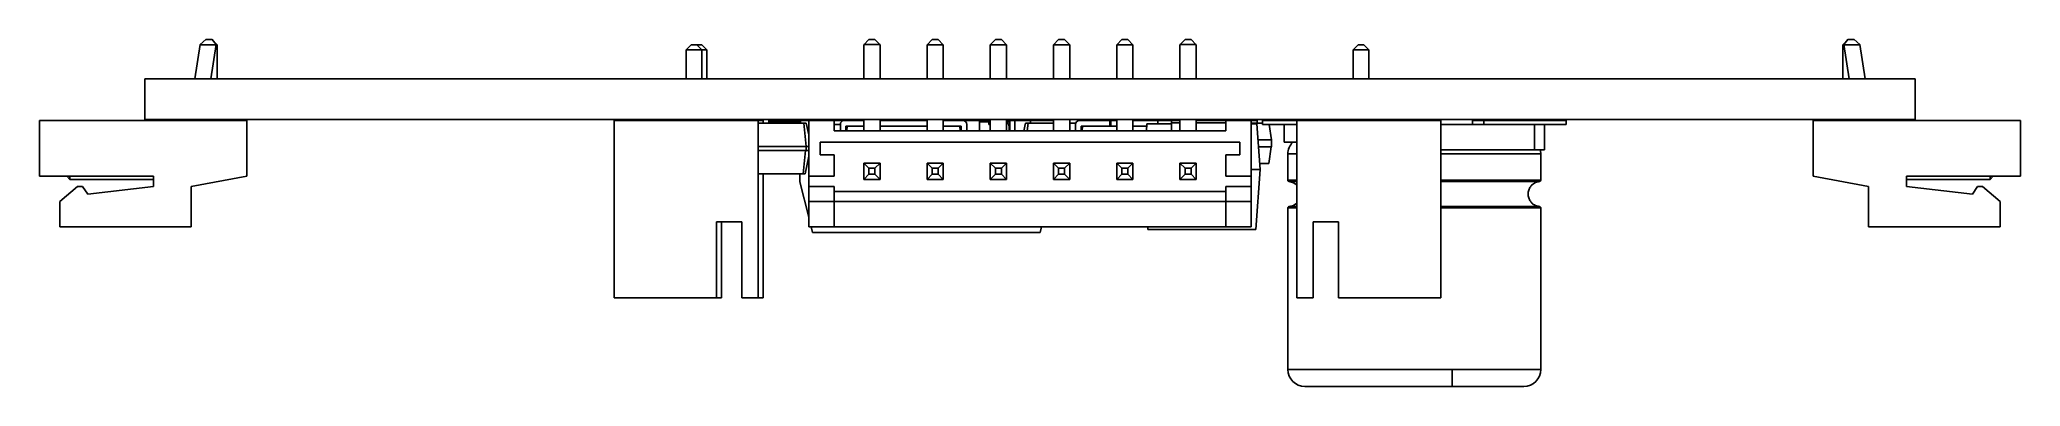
# Paper-space layout '_Top' of a CAD drawing. Header units: millimetres. Extents: x 59 to 137.3, y -12.2 to 1.6.
import ezdxf

# ---------------------------------------------------------------- set-up
doc = ezdxf.new("R2010")
doc.units = ezdxf.units.MM

psp = doc.layouts.new('_Top')

# ---------------------------------------------------------------- linework, layer by layer
at = {"color": 7, "linetype": 'Continuous', "lineweight": 25}
for p, q in [((65.306, 1.352), (65.093, 0)), ((65.537, 1.55), (65.306, 1.352)), ((65.978, 1.35), (65.306, 1.35)), ((65.778, 1.55), (65.537, 1.55)), ((65.733, 0), (65.946, 1.352)), ((65.778, 1.55), (65.946, 1.352)), ((65.778, 1.55), (65.978, 1.35)), ((65.978, 0), (65.978, 1.35)), ((84.725, 1.35), (84.525, 1.15)), ((84.525, 1.15), (85.345, 1.15)), ((84.525, 0), (84.525, 1.15)), ((84.725, 1.35), (85.145, 1.35)), ((85.145, 1.15), (84.945, 1.35)), ((85.345, 1.15), (85.145, 1.35)), ((85.145, 0), (85.145, 1.15)), ((85.345, 0), (85.345, 1.15)), ((91.755, 1.55), (91.555, 1.35)), ((91.555, 1.35), (91.555, 0)), ((91.557, 1.352), (92.193, 1.352)), ((91.755, 1.55), (91.995, 1.55)), ((91.995, 1.55), (92.195, 1.35)), ((92.195, 1.35), (92.195, 0)), ((94.255, 1.55), (94.055, 1.35)), ((94.055, 1.35), (94.695, 1.35)), ((94.055, 1.35), (94.055, 0)), ((94.255, 1.55), (94.495, 1.55)), ((94.495, 1.55), (94.695, 1.35)), ((94.695, 1.35), (94.695, 0)), ((96.755, 1.55), (96.555, 1.35)), ((96.555, 1.35), (97.195, 1.35)), ((96.555, 1.35), (96.555, 0)), ((96.755, 1.55), (96.995, 1.55)), ((96.995, 1.55), (97.195, 1.35)), ((97.195, 1.35), (97.195, 0)), ((99.255, 1.55), (99.055, 1.35)), ((99.055, 1.35), (99.695, 1.35)), ((99.055, 1.35), (99.055, 0)), ((99.255, 1.55), (99.495, 1.55)), ((99.495, 1.55), (99.695, 1.35)), ((99.695, 1.35), (99.695, 0)), ((101.755, 1.55), (101.555, 1.35)), ((101.555, 1.35), (102.195, 1.35)), ((101.555, 1.35), (101.555, 0)), ((101.755, 1.55), (101.995, 1.55)), ((101.995, 1.55), (102.195, 1.35)), ((102.195, 1.35), (102.195, 0)), ((104.255, 1.55), (104.055, 1.35)), ((104.055, 1.35), (104.055, 0)), ((104.057, 1.352), (104.693, 1.352)), ((104.255, 1.55), (104.495, 1.55)), ((104.495, 1.55), (104.695, 1.35)), ((104.695, 1.35), (104.695, 0)), ((110.905, 1.15), (111.105, 1.35)), ((111.525, 1.15), (110.905, 1.15)), ((110.905, 0), (110.905, 1.15)), ((111.325, 1.35), (111.105, 1.35)), ((111.325, 1.35), (111.525, 1.15)), ((111.525, 0), (111.525, 1.15)), ((130.472, 1.55), (130.273, 1.35)), ((130.273, 1.35), (130.944, 1.35)), ((130.273, 0), (130.273, 1.35)), ((130.472, 1.55), (130.304, 1.352)), ((130.517, 0), (130.304, 1.352)), ((130.472, 1.55), (130.713, 1.55)), ((130.713, 1.55), (130.944, 1.352)), ((130.944, 1.352), (131.157, 0)), ((63.125, 0), (133.125, 0)), ((63.125, 0), (63.125, -1.6)), ((133.125, 0), (133.125, -1.6)), ((67.157, -1.65), (58.958, -1.65)), ((58.958, -1.65), (58.958, -3.85)), ((63.125, -1.6), (133.125, -1.6)), ((65.338, -1.6), (65.338, -1.65)), ((65.978, -1.65), (65.978, -1.6)), ((67.157, -3.85), (67.157, -1.65)), ((81.675, -1.65), (87.575, -1.65)), ((81.675, -8.65), (81.675, -1.65)), ((84.525, -1.65), (84.525, -1.6)), ((85.145, -1.65), (85.145, -1.6)), ((85.345, -1.65), (85.345, -1.6)), ((87.375, -1.65), (87.375, -8.65)), ((87.375, -1.75), (89.278, -1.75)), ((87.575, -1.65), (87.575, -1.75)), ((90.725, -1.65), (87.8, -1.65)), ((87.8, -1.65), (87.8, -1.75)), ((89.05, -1.685), (87.8, -1.685)), ((89.05, -1.65), (89.05, -1.75)), ((89.177, -1.75), (89.275, -2.675)), ((89.278, -1.75), (89.375, -2.205)), ((89.375, -1.65), (89.375, -5.85)), ((90.375, -1.65), (90.375, -2.05)), ((90.625, -1.8), (90.375, -1.8)), ((105.875, -2.05), (90.375, -2.05)), ((90.625, -1.797), (90.625, -2.05)), ((90.725, -1.65), (90.725, -1.658)), ((90.772, -1.65), (91.555, -1.65)), ((90.845, -1.872), (90.845, -2.05)), ((90.845, -1.872), (90.9, -1.872)), ((90.9, -1.87), (90.887, -2.05)), ((91.555, -1.87), (90.9, -1.87)), ((91.555, -1.6), (91.555, -2.05)), ((92.195, -1.6), (92.195, -2.05)), ((94.055, -1.65), (92.195, -1.65)), ((94.055, -1.6), (94.055, -2.05)), ((94.695, -1.6), (94.695, -2.05)), ((96.555, -1.65), (94.695, -1.65)), ((95.35, -1.87), (94.695, -1.87)), ((95.35, -1.87), (95.363, -2.05)), ((95.35, -1.872), (95.405, -1.872)), ((95.405, -1.872), (95.405, -2.05)), ((95.625, -1.797), (95.625, -2.05)), ((96.125, -1.65), (96.125, -2.05)), ((96.5, -1.65), (96.5, -1.8)), ((96.5, -1.8), (96.555, -1.8)), ((96.555, -1.6), (96.555, -2.05)), ((97.195, -1.6), (97.195, -2.05)), ((97.195, -1.65), (99.055, -1.65)), ((97.3, -2.05), (97.3, -1.9)), ((97.325, -1.65), (97.325, -2.05)), ((97.525, -1.65), (97.525, -2.05)), ((97.947, -1.75), (97.883, -2.05)), ((97.947, -1.75), (99.055, -1.75)), ((98.048, -1.75), (98.016, -2.05)), ((98.15, -1.69), (98.15, -1.75)), ((99.055, -1.6), (99.055, -2.05)), ((99.695, -1.6), (99.695, -2.05)), ((99.695, -1.75), (99.933, -1.75)), ((99.925, -1.797), (99.925, -2.05)), ((100.072, -1.65), (101.285, -1.65)), ((100.145, -1.872), (100.2, -1.872)), ((100.145, -1.872), (100.145, -2.05)), ((100.2, -1.87), (100.187, -2.05)), ((101.555, -1.87), (100.2, -1.87)), ((101.285, -1.65), (101.285, -1.87)), ((101.285, -1.75), (101.325, -1.75)), ((101.555, -1.65), (101.325, -1.65)), ((101.325, -1.65), (101.325, -1.87)), ((101.555, -1.6), (101.555, -2.05)), ((102.195, -1.6), (102.195, -2.05)), ((104.055, -1.65), (102.195, -1.65)), ((102.752, -1.78), (102.733, -2.05)), ((103.725, -1.78), (102.752, -1.78)), ((103.175, -1.65), (103.175, -1.78)), ((103.725, -1.65), (103.725, -2.05)), ((104.055, -1.6), (104.055, -2.05)), ((104.695, -1.6), (104.695, -2.05)), ((104.695, -1.65), (107.108, -1.65)), ((105.875, -1.65), (105.875, -2.05)), ((106.875, -1.65), (106.875, -5.85)), ((107.325, -1.75), (106.875, -1.75)), ((107.098, -1.78), (106.875, -1.78)), ((107.098, -1.78), (107.225, -3.585)), ((107.108, -1.75), (107.108, -1.65)), ((114.375, -1.65), (107.325, -1.65)), ((107.325, -1.65), (107.325, -1.8)), ((108.675, -1.8), (107.325, -1.8)), ((107.589, -1.8), (107.675, -2.415)), ((108.175, -1.8), (108.175, -2.5)), ((108.675, -1.65), (108.675, -8.65)), ((110.905, -1.65), (110.905, -1.6)), ((111.525, -1.65), (111.525, -1.6)), ((114.375, -8.65), (114.375, -1.65)), ((119.325, -1.8), (114.375, -1.8)), ((115.625, -1.65), (115.625, -1.8)), ((119.325, -1.65), (115.625, -1.65)), ((116.075, -1.65), (116.075, -1.8)), ((118.075, -1.8), (118.075, -2.8)), ((118.475, -1.8), (118.475, -2.8)), ((119.325, -1.65), (119.325, -1.8)), ((129.093, -3.85), (129.093, -1.65)), ((129.093, -1.65), (137.292, -1.65)), ((130.273, -1.65), (130.273, -1.6)), ((130.912, -1.6), (130.912, -1.65)), ((137.292, -1.65), (137.292, -3.85)), ((87.375, -2.675), (89.375, -2.675)), ((87.375, -2.825), (89.375, -2.825)), ((89.25, -2.825), (89.152, -3.75)), ((89.375, -3.06), (89.228, -3.75)), ((89.275, -2.675), (89.275, -2.825)), ((106.425, -2.5), (89.825, -2.5)), ((89.825, -2.5), (89.825, -3)), ((89.825, -3), (90.375, -3)), ((90.375, -3), (90.375, -3.85)), ((105.875, -3.85), (105.875, -3)), ((105.875, -3), (106.425, -3)), ((106.425, -3), (106.425, -2.5)), ((107.675, -2.415), (107.143, -2.415)), ((107.675, -2.685), (107.162, -2.685)), ((107.66, -2.685), (107.567, -3.35)), ((107.675, -2.415), (107.675, -2.685)), ((108.675, -2.5), (108.175, -2.5)), ((108.325, -2.967), (108.325, -4.002)), ((118.475, -2.8), (114.375, -2.8)), ((118.325, -4.002), (118.325, -2.967)), ((58.958, -3.85), (63.458, -3.85)), ((60.157, -3.97), (60.038, -3.85)), ((60.157, -3.85), (60.157, -3.97)), ((63.458, -3.85), (63.458, -4.25)), ((64.957, -4.25), (67.157, -3.85)), ((87.375, -3.75), (89.228, -3.75)), ((87.575, -3.75), (87.575, -8.65)), ((89.025, -3.75), (89.025, -4.07)), ((89.375, -3.85), (90.375, -3.85)), ((91.555, -3.33), (91.555, -3.97)), ((91.555, -3.33), (91.755, -3.53)), ((91.555, -3.33), (92.195, -3.33)), ((91.755, -3.77), (91.555, -3.97)), ((91.755, -3.53), (91.755, -3.77)), ((91.755, -3.53), (91.995, -3.53)), ((91.755, -3.77), (91.995, -3.77)), ((92.195, -3.33), (91.995, -3.53)), ((91.995, -3.53), (91.995, -3.77)), ((92.195, -3.97), (91.995, -3.77)), ((92.195, -3.33), (92.195, -3.97)), ((94.055, -3.33), (94.055, -3.97)), ((94.055, -3.33), (94.255, -3.53)), ((94.055, -3.33), (94.695, -3.33)), ((94.055, -3.97), (94.255, -3.77)), ((94.255, -3.53), (94.255, -3.77)), ((94.255, -3.53), (94.495, -3.53)), ((94.255, -3.77), (94.495, -3.77)), ((94.695, -3.33), (94.495, -3.53)), ((94.495, -3.53), (94.495, -3.77)), ((94.695, -3.97), (94.495, -3.77)), ((94.695, -3.33), (94.695, -3.97)), ((96.555, -3.33), (96.555, -3.97)), ((96.555, -3.33), (96.755, -3.53)), ((96.555, -3.33), (97.195, -3.33)), ((96.555, -3.97), (96.755, -3.77)), ((96.755, -3.53), (96.755, -3.77)), ((96.755, -3.53), (96.995, -3.53)), ((96.755, -3.77), (96.995, -3.77)), ((97.195, -3.33), (96.995, -3.53)), ((96.995, -3.53), (96.995, -3.77)), ((97.195, -3.97), (96.995, -3.77)), ((97.195, -3.33), (97.195, -3.97)), ((99.055, -3.33), (99.055, -3.97)), ((99.055, -3.33), (99.255, -3.53)), ((99.055, -3.33), (99.695, -3.33)), ((99.055, -3.97), (99.255, -3.77)), ((99.255, -3.53), (99.255, -3.77)), ((99.255, -3.53), (99.495, -3.53)), ((99.255, -3.77), (99.495, -3.77)), ((99.695, -3.33), (99.495, -3.53)), ((99.495, -3.53), (99.495, -3.77)), ((99.695, -3.97), (99.495, -3.77)), ((99.695, -3.33), (99.695, -3.97)), ((101.555, -3.33), (101.555, -3.97)), ((101.555, -3.33), (101.755, -3.53)), ((101.555, -3.33), (102.195, -3.33)), ((101.555, -3.97), (101.755, -3.77)), ((101.755, -3.53), (101.755, -3.77)), ((101.755, -3.53), (101.995, -3.53)), ((101.755, -3.77), (101.995, -3.77)), ((102.195, -3.33), (101.995, -3.53)), ((101.995, -3.53), (101.995, -3.77)), ((102.195, -3.97), (101.995, -3.77)), ((102.195, -3.33), (102.195, -3.97)), ((104.055, -3.33), (104.055, -3.97)), ((104.055, -3.33), (104.255, -3.53)), ((104.055, -3.33), (104.695, -3.33)), ((104.255, -3.77), (104.055, -3.97)), ((104.255, -3.53), (104.255, -3.77)), ((104.255, -3.53), (104.495, -3.53)), ((104.255, -3.77), (104.495, -3.77)), ((104.695, -3.33), (104.495, -3.53)), ((104.495, -3.53), (104.495, -3.77)), ((104.695, -3.97), (104.495, -3.77)), ((104.695, -3.33), (104.695, -3.97)), ((105.875, -3.85), (106.875, -3.85)), ((107.225, -3.585), (106.875, -3.585)), ((107.225, -3.585), (107.059, -5.95)), ((107.567, -3.35), (107.208, -3.35)), ((131.292, -4.25), (129.093, -3.85)), ((137.292, -3.85), (132.792, -3.85)), ((132.792, -3.85), (132.792, -4.25)), ((136.093, -3.85), (136.093, -3.97)), ((136.213, -3.85), (136.093, -3.97)), ((60.458, -4.25), (59.758, -4.85)), ((60.157, -3.97), (63.458, -3.97)), ((60.657, -4.25), (60.458, -4.25)), ((60.858, -4.55), (60.657, -4.25)), ((63.458, -4.25), (60.858, -4.55)), ((64.957, -5.85), (64.957, -4.25)), ((89.375, -5.47), (89.025, -4.07)), ((89.375, -4.25), (90.375, -4.25)), ((90.375, -5.85), (90.375, -4.25)), ((90.375, -4.45), (105.875, -4.45)), ((91.555, -3.97), (92.195, -3.97)), ((94.055, -3.97), (94.695, -3.97)), ((96.555, -3.97), (97.195, -3.97)), ((99.055, -3.97), (99.695, -3.97)), ((101.555, -3.97), (102.195, -3.97)), ((104.055, -3.97), (104.695, -3.97)), ((105.875, -4.25), (105.875, -5.85)), ((105.875, -4.25), (106.875, -4.25)), ((131.292, -4.25), (131.292, -5.85)), ((136.093, -3.97), (132.792, -3.97)), ((132.792, -4.25), (135.393, -4.55)), ((135.393, -4.55), (135.593, -4.25)), ((135.593, -4.25), (135.792, -4.25)), ((135.792, -4.25), (136.493, -4.85)), ((59.758, -4.85), (59.758, -5.85)), ((89.375, -4.85), (106.875, -4.85)), ((108.325, -5.098), (108.325, -11.483)), ((118.325, -11.483), (118.325, -5.098)), ((136.493, -4.85), (136.493, -5.85)), ((64.957, -5.85), (59.758, -5.85)), ((85.725, -5.65), (86.725, -5.65)), ((85.725, -8.65), (85.725, -5.65)), ((85.925, -8.65), (85.925, -5.65)), ((86.725, -5.65), (86.725, -8.65)), ((89.375, -5.85), (106.875, -5.85)), ((89.525, -6.07), (89.47, -5.85)), ((98.525, -6.07), (89.525, -6.07)), ((98.525, -6.07), (98.58, -5.85)), ((102.784, -5.85), (102.791, -5.95)), ((107.059, -5.95), (102.791, -5.95)), ((110.325, -5.65), (109.325, -5.65)), ((109.325, -5.65), (109.325, -8.65)), ((110.325, -8.65), (110.325, -5.65)), ((131.292, -5.85), (136.493, -5.85)), ((85.925, -8.65), (81.675, -8.65)), ((87.575, -8.65), (86.725, -8.65)), ((108.675, -8.65), (109.325, -8.65)), ((110.325, -8.65), (114.375, -8.65)), ((108.325, -11.483), (118.325, -11.483)), ((108.992, -12.15), (117.658, -12.15))]:
    psp.add_line(p, q, dxfattribs=at)
at = {"color": 8, "linetype": 'Continuous', "lineweight": 25}
for p, q in [((94.055, -1.87), (92.195, -1.87)), ((96.5, -1.695), (96.125, -1.695)), ((97.325, -1.695), (97.195, -1.695)), ((102.746, -1.87), (102.195, -1.87)), ((103.725, -1.737), (104.055, -1.737)), ((104.695, -1.737), (105.875, -1.737)), ((108.325, -2.967), (108.675, -2.967)), ((114.375, -2.967), (118.325, -2.967))]:
    psp.add_line(p, q, dxfattribs=at)
at = {"color": 7, "linetype": 'Continuous', "lineweight": 25, "flags": 128}
for points in [[(118.325, -2.967), (118.312, -2.837), (118.304, -2.8)], [(108.37, -4.052), (108.547, -4.102), (108.675, -4.193)], [(108.675, -4.907), (108.547, -4.998), (108.37, -5.048)]]:
    psp.add_lwpolyline(points, dxfattribs=at)
at = {"color": 7, "linetype": 'Continuous', "lineweight": 25}
for centre, radius, start, end in [((90.772, -1.797), 0.147, 90, 180), ((95.478, -1.797), 0.147, 360, 90), ((97.05, -1.9), 0.25, 360, 54.54946), ((98.19, -1.69), 0.04, 90, 180), ((100.072, -1.797), 0.147, 90, 180), ((108.992, -2.967), 0.667, 135.573, 180), ((108.992, -11.483), 0.667, 180, 270), ((117.658, -11.483), 0.667, 270, 0)]:
    psp.add_arc(centre, radius, start, end, dxfattribs=at)
for points, knots in [([(108.325, -4.002), (108.325, -4.014), (108.329, -4.026), (108.347, -4.046), (108.359, -4.051), (108.37, -4.052)], [0, 0, 0, 0, 0.5, 0.5, 1, 1, 1, 1]), ([(118.288, -5.049), (118.242, -5.041), (118.139, -5.025), (118.007, -4.946), (117.905, -4.833), (117.841, -4.701), (117.817, -4.55), (117.841, -4.399), (117.905, -4.267), (118.007, -4.154), (118.139, -4.075), (118.242, -4.059), (118.288, -4.051)], [0, 0, 0, 0, 0.093589, 0.209455, 0.299394, 0.3974, 0.5, 0.6026, 0.700606, 0.790545, 0.906411, 1, 1, 1, 1]), ([(118.28, -4.052), (118.285, -4.051), (118.298, -4.049), (118.313, -4.037), (118.323, -4.021), (118.324, -4.008), (118.325, -4.002)], [0, 0, 0, 0, 0.241247, 0.499999, 0.758752, 1, 1, 1, 1]), ([(108.37, -5.048), (108.359, -5.049), (108.347, -5.054), (108.329, -5.074), (108.325, -5.086), (108.325, -5.098)], [0, 0, 0, 0, 0.5, 0.5, 1, 1, 1, 1]), ([(118.325, -5.098), (118.324, -5.092), (118.323, -5.079), (118.313, -5.063), (118.298, -5.051), (118.285, -5.049), (118.28, -5.048)], [0, 0, 0, 0, 0.241248, 0.500001, 0.758753, 1, 1, 1, 1]), ([(114.825, -11.483), (114.825, -11.66), (114.825, -11.835), (114.825, -12.08), (114.825, -12.15), (114.825, -12.15)], [0, 0, 0, 0, 0.5, 0.5, 1, 1, 1, 1])]:
    psp.add_open_spline(points, degree=3, knots=knots, dxfattribs=at)
at = {"color": 8, "linetype": 'Continuous', "lineweight": 25}
for points, knots in [([(108.325, -4.002), (108.34, -4.002), (108.37, -4.002), (108.577, -4.002), (108.675, -4.002)], [0, 0, 0, 0, 0.528417, 1, 1, 1, 1]), ([(108.37, -4.052), (108.384, -4.052), (108.408, -4.052), (108.594, -4.052), (108.675, -4.052)], [0, 0, 0, 0, 0.566867, 1, 1, 1, 1]), ([(114.375, -4.002), (114.667, -4.002), (115.276, -4.002), (116.12, -4.002), (116.883, -4.002), (117.51, -4.002), (117.972, -4.002), (118.269, -4.002), (118.306, -4.002), (118.325, -4.002)], [0, 0, 0, 0, 0.133013, 0.277511, 0.422009, 0.566507, 0.711004, 0.855502, 1, 1, 1, 1]), ([(114.375, -4.052), (114.661, -4.052), (115.261, -4.052), (116.094, -4.052), (116.851, -4.052), (117.472, -4.052), (117.93, -4.052), (118.224, -4.052), (118.261, -4.052), (118.28, -4.052)], [0, 0, 0, 0, 0.131566, 0.276367, 0.421125, 0.565856, 0.710574, 0.855287, 1, 1, 1, 1]), ([(108.325, -5.098), (108.34, -5.098), (108.37, -5.098), (108.577, -5.098), (108.675, -5.098)], [0, 0, 0, 0, 0.528417, 1, 1, 1, 1]), ([(108.37, -5.048), (108.384, -5.048), (108.408, -5.048), (108.594, -5.048), (108.675, -5.048)], [0, 0, 0, 0, 0.5668673, 1, 1, 1, 1]), ([(114.375, -5.048), (114.661, -5.048), (115.261, -5.048), (116.094, -5.048), (116.851, -5.048), (117.472, -5.048), (117.93, -5.048), (118.224, -5.048), (118.261, -5.048), (118.28, -5.048)], [0, 0, 0, 0, 0.1315659, 0.2763674, 0.4211249, 0.5658558, 0.7105736, 0.8552871, 1, 1, 1, 1]), ([(114.375, -5.098), (114.667, -5.098), (115.276, -5.098), (116.12, -5.098), (116.883, -5.098), (117.51, -5.098), (117.972, -5.098), (118.269, -5.098), (118.306, -5.098), (118.325, -5.098)], [0, 0, 0, 0, 0.133013, 0.277511, 0.422009, 0.566507, 0.711004, 0.855502, 1, 1, 1, 1])]:
    psp.add_open_spline(points, degree=3, knots=knots, dxfattribs=at)

doc.saveas('drawing.dxf')
